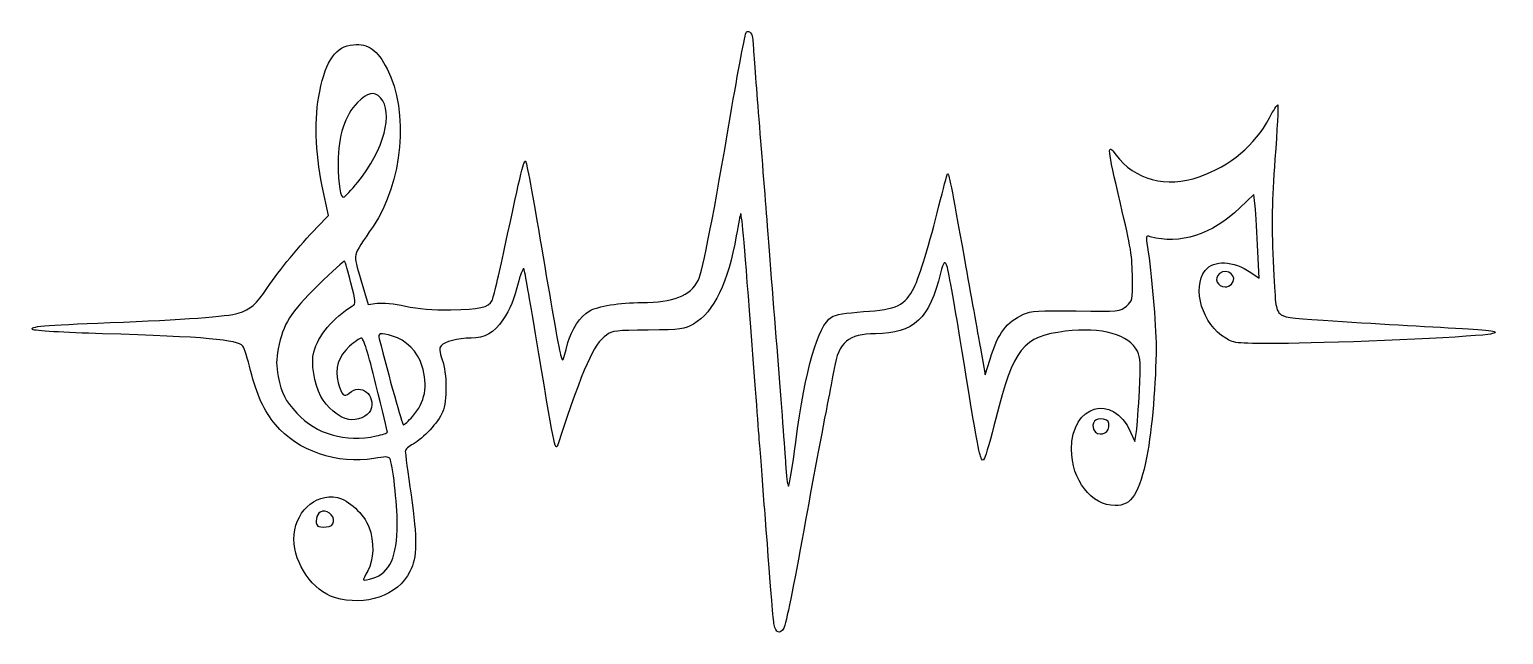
# Model space of a CAD drawing. Extents: x 53 to 549, y 318 to 522.
import ezdxf

# ---------------------------------------------------------------- set-up
doc = ezdxf.new("R2010")
doc.units = 0
doc.layers.add('Layer_1', color=7, linetype='CONTINUOUS')

msp = doc.modelspace()

# ---------------------------------------------------------------- linework, layer by layer
at = {"layer": 'Layer_1', "color": 7}
for points in [[(149.624141, 455.138022), (153.430067, 459.085068), (151.378427, 469.013046)], [(465.384104, 463.191024), (465.001257, 466.191043), (460.315956, 461.691043)], [(463.947222, 439.902964), (466.772854, 437.985411), (466.269902, 449.088208)], [(164.410841, 437.408334), (166.798029, 429.123572), (169.913642, 429.550611)], [(372.94645, 414.441014), (374.578838, 405.441014), (376.201899, 410.691005)], [(423.51942, 386.186173), (424.962482, 382.982428), (425.451175, 386.336721)], [(303.523965, 321.25354), (303.523965, 321.254107)]]:
    msp.add_lwpolyline(points, dxfattribs=at)
for points in [[(163.367297, 470.37342)], [(457.437487, 435.966605)], [(181.825316, 391.513521)], [(416.197276, 387.977953)], [(169.550507, 384.87875)], [(155.192672, 356.056668)]]:
    msp.add_lwpolyline(points, close=True, dxfattribs=at)
for points in [[(294.162038, 520.93474), (294.991739, 521.770989), (296.305739, 520.182198), (296.327877, 518.316009)], [(150.51964, 500.852381), (152.762411, 511.710293), (155.894899, 516.058554), (161.875525, 516.615591)], [(161.875525, 516.615591), (166.875707, 517.081323), (169.954248, 514.873304), (173.212931, 508.484126)], [(288.830013, 492.816019), (291.356787, 507.872268), (293.756202, 520.525701), (294.162038, 520.93474)], [(296.327877, 518.316009), (296.336381, 517.697263), (297.015619, 508.584756), (297.839906, 498.066009)], [(173.212931, 508.484126), (180.601532, 493.997556), (178.495705, 470.240391), (168.513151, 455.463043)], [(151.378427, 469.013046), (148.970268, 480.666217), (148.667635, 491.886227), (150.51964, 500.852381)], [(163.201518, 497.127997), (158.943909, 492.870387), (156.780454, 486.079058), (156.765903, 476.925874)], [(170.967243, 498.772885), (168.803821, 501.095055), (166.729127, 500.6556), (163.201518, 497.127997)], [(163.367297, 470.37342), (172.142342, 481.20103), (175.533182, 493.871924), (170.967243, 498.772885)], [(297.839906, 498.066009), (298.664192, 487.547263), (300.012236, 470.334756), (300.835587, 459.816009)], [(470.222135, 491.960381), (471.602466, 494.551616), (472.88262, 496.520872), (473.066986, 496.336535)], [(473.066986, 496.336535), (473.251238, 496.152283), (472.821506, 487.944028), (472.111682, 478.096157)], [(277.937425, 437.267537), (279.400629, 440.097052), (283.437595, 460.684176), (288.830013, 492.816019)], [(446.599389, 472.160381), (457.242208, 475.916032), (465.251641, 482.629351), (470.222135, 491.960381)], [(420.098315, 463.190995), (415.611751, 482.191852), (415.461175, 483.803121), (418.566841, 479.580066)], [(156.765903, 476.925874), (156.753714, 469.199537), (157.43704, 464.893654), (158.614586, 465.278287)], [(212.767773, 447.993043), (218.537147, 475.144923), (219.223967, 477.979654), (219.874674, 477.325531)], [(219.874674, 477.325531), (220.221842, 476.976557), (222.864055, 462.516009), (225.746252, 445.191024)], [(418.566841, 479.580066), (424.785515, 471.123978), (435.571994, 468.26898), (446.599389, 472.160381)], [(472.111682, 478.096157), (471.061531, 463.525767), (470.950753, 457.156545), (471.516832, 443.898227)], [(358.998094, 462.370989), (360.413972, 468.10749), (361.715102, 472.943622), (361.889461, 473.117953)], [(361.889461, 473.117953), (362.300173, 473.528693), (363.040781, 469.786932), (367.565329, 444.441005)], [(158.614586, 465.278287), (159.080936, 465.430507), (161.219659, 467.723424), (163.367297, 470.37342)], [(350.663868, 434.922151), (352.41446, 438.376791), (355.949206, 450.018595), (358.998094, 462.370989)], [(424.145169, 437.818479), (424.075153, 445.477153), (423.647036, 448.161931), (420.098315, 463.190995)], [(460.315956, 461.691043), (450.949776, 452.695266), (439.959515, 449.160832), (430.127405, 451.982523)], [(466.269902, 449.088208), (465.993241, 455.194772), (465.594661, 461.541033), (465.384104, 463.191024)], [(292.202476, 459.675128), (292.077468, 459.546718), (291.430318, 456.235342), (290.764091, 452.316586)], [(295.629052, 421.566605), (293.277883, 452.37155), (292.585748, 460.069285), (292.202476, 459.675128)], [(300.835587, 459.816009), (301.658939, 449.297263), (303.358054, 427.697263), (304.611392, 411.816019)], [(132.946526, 434.852589), (137.001288, 440.861471), (143.616115, 448.907272), (149.624141, 455.138022)], [(168.513151, 455.463043), (161.186749, 444.617632), (161.692353, 446.842857), (164.410841, 437.408334)], [(290.764091, 452.316586), (288.071688, 436.479761), (283.306938, 426.663071), (276.327235, 422.572677)], [(430.127405, 451.982523), (428.601061, 452.420561), (428.566564, 452.289288), (429.196564, 448.439216)], [(208.562681, 430.519635), (209.011691, 431.358605), (210.903979, 439.221657), (212.767773, 447.993043)], [(429.196564, 448.439216), (430.559802, 440.108277), (432.084217, 422.390523), (432.085833, 414.858444)], [(158.905097, 443.749011), (158.735529, 443.918523), (154.719213, 440.262539), (149.979977, 435.624463)], [(161.015111, 436.441153), (160.024181, 440.290885), (159.074671, 443.579414), (158.905097, 443.749011)], [(219.324977, 441.066586), (219.086838, 441.691002), (218.302089, 439.916003), (217.561397, 437.077672)], [(225.746252, 445.191024), (228.628451, 427.866009), (231.299042, 412.852791), (231.680911, 411.828321)], [(361.832683, 441.628526), (361.194917, 444.267638), (360.41777, 443.630835), (359.517742, 439.731638)], [(367.565329, 444.441005), (369.627137, 432.891014), (372.048661, 419.391014), (372.94645, 414.441014)], [(448.658022, 440.61035), (451.519058, 444.247569), (457.985991, 443.948343), (463.947222, 439.902964)], [(457.437487, 435.966605), (459.892658, 438.421776), (456.149112, 441.79628), (453.45274, 439.558526)], [(471.516832, 443.898227), (472.147909, 429.118072), (472.351748, 427.468932), (473.712491, 426.135118)], [(217.561397, 437.077672), (215.813463, 430.379546), (214.77439, 427.868844), (212.127369, 423.94748)], [(223.180316, 419.316605), (221.295864, 430.660346), (219.560958, 440.447839), (219.324977, 441.066586)], [(258.988082, 429.81035), (269.569069, 429.821688), (275.240741, 432.052724), (277.937425, 437.267537)], [(359.517742, 439.731638), (356.023191, 424.592476), (350.401209, 419.34223), (337.638869, 419.299569)], [(366.824466, 413.316028), (365.185191, 423.722721), (362.555858, 438.635877), (361.832683, 441.628526)], [(422.090844, 428.616057), (424.162261, 430.402592), (424.210904, 430.62052), (424.145169, 437.818479)], [(455.535298, 417.760838), (447.753203, 422.218205), (443.999906, 434.688463), (448.658022, 440.61035)], [(453.45274, 439.558526), (451.488246, 437.928123), (452.688888, 435.066605), (455.337496, 435.066605)], [(123.087501, 426.217918), (127.343061, 427.556239), (129.005461, 429.01217), (132.946526, 434.852589)], [(149.979977, 435.624463), (140.566893, 426.412318), (138.210684, 422.659701), (136.561839, 414.254098)], [(161.593781, 428.6916), (162.710657, 429.376507), (162.660444, 430.049027), (161.015111, 436.441153)], [(333.583342, 426.738926), (344.962403, 427.529622), (347.544794, 428.766832), (350.663868, 434.922151)], [(455.337496, 435.066605), (455.997487, 435.066605), (456.942501, 435.471591), (457.437487, 435.966605)], [(148.529103, 413.099745), (150.067233, 418.811924), (154.912397, 424.594318), (161.593781, 428.6916)], [(169.913642, 429.550611), (171.736149, 429.800343), (175.661297, 429.413698), (179.370879, 428.61909)], [(179.370879, 428.61909), (183.742654, 427.682551), (188.510749, 427.292617), (194.721024, 427.363795)], [(194.721024, 427.363795), (204.415254, 427.474913), (207.283119, 428.128753), (208.562681, 430.519635)], [(234.059221, 416.316019), (235.171174, 420.570397), (238.320677, 425.233134), (241.225217, 426.924964)], [(241.225217, 426.924964), (244.073004, 428.58377), (251.579305, 429.803093), (258.988082, 429.81035)], [(387.462501, 425.836998), (390.081175, 427.015899), (392.33778, 427.162054), (405.215858, 426.986872)], [(405.215858, 426.986872), (419.909301, 426.78703), (419.977843, 426.79355), (422.090844, 428.616057)], [(53.890243, 420.713263), (52.817958, 421.785553), (57.005802, 422.162816), (79.9625, 423.061965)], [(79.9625, 423.061965), (104.69075, 424.030507), (119.601686, 425.121704), (123.087501, 426.217918)], [(212.127369, 423.94748), (209.185795, 419.589723), (206.114754, 417.82388), (201.462497, 417.815206)], [(276.327235, 422.572677), (273.211149, 420.746542), (272.471066, 420.647953), (261.124517, 420.547351)], [(310.797354, 382.804356), (314.123357, 407.757146), (318.142432, 421.851742), (322.802391, 424.90508)], [(322.802391, 424.90508), (324.065622, 425.732769), (327.492652, 426.315713), (333.583342, 426.738926)], [(376.201899, 410.691005), (378.974268, 419.658548), (381.608362, 423.201543), (387.462501, 425.836998)], [(473.712491, 426.135118), (475.008151, 424.865055), (477.00051, 424.550041), (488.337506, 423.822728)], [(488.337506, 423.822728), (505.548935, 422.71852), (523.128331, 421.696857), (535.212482, 421.098463)], [(77.418221, 419.295515), (64.55183, 419.681622), (54.304384, 420.299121), (53.890243, 420.713263)], [(124.625531, 415.145197), (122.836946, 417.300293), (111.919272, 418.260132), (77.418221, 419.295515)], [(164.596045, 417.816595), (164.043723, 417.816595), (162.24406, 416.598973), (160.596805, 415.110784)], [(169.468886, 402.189194), (166.837501, 412.818718), (165.279101, 417.816595), (164.596045, 417.816595)], [(175.078083, 418.512501), (170.789426, 419.703392), (170.099966, 419.567896), (170.582808, 417.629112)], [(170.582808, 417.629112), (173.66053, 405.270879), (178.3177, 388.573483), (178.687726, 388.570479)], [(184.958206, 408.59708), (183.62107, 413.099717), (179.432357, 417.303383), (175.078083, 418.512501)], [(201.462497, 417.815206), (196.961868, 417.806702), (192.576197, 416.684126), (191.370909, 415.231852)], [(230.649205, 381.896759), (229.845977, 379.478268), (229.562118, 380.900466), (223.180316, 419.316605)], [(247.07992, 418.872643), (242.590368, 415.545987), (239.559296, 408.724809), (230.649205, 381.896759)], [(261.124517, 420.547351), (250.291743, 420.451257), (249.003054, 420.297619), (247.07992, 418.872643)], [(298.609058, 382.566586), (298.213682, 387.722863), (296.872668, 405.272863), (295.629052, 421.566605)], [(337.638869, 419.299569), (328.574665, 419.269238), (325.184797, 416.430085), (323.711688, 407.63486)], [(401.523761, 420.12), (387.286413, 418.440898), (384.097635, 414.442913), (378.125093, 390.783458)], [(425.78708, 413.42794), (423.138217, 419.010009), (413.845115, 421.573124), (401.523761, 420.12)], [(476.712482, 416.061496), (458.925307, 415.942441), (458.674923, 415.962567), (455.535298, 417.760838)], [(543.752192, 419.05491), (536.907742, 418.093512), (493.988485, 416.177121), (476.712482, 416.061496)], [(535.212482, 421.098463), (545.829364, 420.572721), (549.057883, 419.800139), (543.752192, 419.05491)], [(127.277099, 406.906894), (126.29768, 410.860857), (125.104476, 414.568091), (124.625531, 415.145197)], [(136.561839, 414.254098), (135.835659, 410.552107), (135.835832, 408.583106), (136.56259, 404.888683)], [(150.886735, 398.220094), (148.638144, 402.627685), (147.553157, 409.475339), (148.529103, 413.099745)], [(160.596805, 415.110784), (156.772675, 411.655918), (155.525321, 407.628652), (156.788949, 402.816586)], [(191.370909, 415.231852), (190.691169, 414.412809), (190.780135, 413.353361), (191.763459, 410.557181)], [(231.680911, 411.828321), (232.455895, 409.749194), (232.232913, 409.328419), (234.059221, 416.316019)], [(372.978935, 378.069052), (372.294283, 379.869817), (370.236841, 391.652844), (366.824466, 413.316028)], [(426.490441, 400.238277), (426.963997, 409.310391), (426.865606, 411.155093), (425.78708, 413.42794)], [(432.085833, 414.858444), (432.088072, 403.158444), (430.714035, 386.943676), (428.967468, 378.066019)], [(181.825316, 391.513521), (186.038118, 396.17657), (187.034006, 401.607128), (184.958206, 408.59708)], [(191.763459, 410.557181), (193.409943, 405.87531), (193.473587, 396.64012), (191.884952, 392.924381)], [(304.611392, 411.816019), (305.864731, 395.934746), (307.098794, 379.63834), (307.35377, 375.601748)], [(323.711688, 407.63486), (323.440413, 406.015767), (322.586674, 401.484784), (321.814318, 397.566028)], [(135.621969, 388.697414), (131.741087, 393.433512), (129.289246, 398.783707), (127.277099, 406.906894)], [(136.56259, 404.888683), (137.698495, 399.114964), (138.854928, 396.827745), (142.804826, 392.542611)], [(156.788949, 402.816586), (157.932828, 398.460586), (158.694894, 397.728822), (160.44133, 399.309335)], [(160.44133, 399.309335), (164.371195, 402.865795), (169.596048, 398.620488), (167.621613, 393.475209)], [(173.337497, 386.126334), (173.337497, 386.365861), (171.596619, 393.594094), (169.468886, 402.189194)], [(160.289246, 390.377735), (157.20082, 390.957109), (152.659749, 394.744706), (150.886735, 398.220094)], [(321.814318, 397.566028), (319.748769, 387.085861), (316.209713, 368.202869), (313.591266, 353.691043)], [(403.603965, 380.385581), (403.554076, 395.402655), (417.533953, 399.47451), (423.51942, 386.186173)], [(425.451175, 386.336721), (425.719899, 388.181594), (426.187616, 394.437288), (426.490441, 400.238277)], [(142.804826, 392.542611), (149.322954, 385.471276), (159.164246, 382.651285), (169.550507, 384.87875)], [(167.621613, 393.475209), (166.87762, 391.536369), (162.952217, 389.878129), (160.289246, 390.377735)], [(191.884952, 392.924381), (190.377626, 389.398791), (185.416977, 383.999528), (181.98898, 382.153408)], [(168.760443, 377.293266), (156.797237, 375.102028), (142.821204, 379.911713), (135.621969, 388.697414)], [(178.687726, 388.570479), (178.949109, 388.568211), (180.361015, 389.892699), (181.825316, 391.513521)], [(378.125093, 390.783458), (376.437317, 384.097578), (374.749654, 378.079172), (374.374715, 377.409175)], [(414.393109, 390.526044), (411.79028, 391.179288), (409.973726, 389.147698), (411.166998, 386.91805)], [(411.166998, 386.91805), (412.387427, 384.637691), (415.897427, 385.37725), (416.197276, 387.977953)], [(416.197276, 387.977953), (416.390598, 389.655808), (416.073118, 390.104362), (414.393109, 390.526044)], [(169.550583, 384.87875), (171.633385, 385.325433), (173.337497, 385.886835), (173.337497, 386.126334)], [(181.98898, 382.153408), (180.530657, 381.368069), (179.337484, 380.246258), (179.337484, 379.660564)], [(300.447298, 358.566605), (299.831641, 366.610337), (299.004435, 377.410337), (298.609058, 382.566586)], [(308.298557, 367.965071), (308.563313, 367.801512), (309.687676, 374.479172), (310.797354, 382.804356)], [(174.114162, 377.273424), (173.684081, 377.969329), (172.473415, 377.97395), (168.760443, 377.293266)], [(176.61011, 355.191591), (176.630236, 362.139959), (175.100014, 375.678283), (174.114162, 377.273424)], [(179.337484, 379.660564), (179.337484, 379.074841), (180.215892, 372.485962), (181.289509, 365.018598)], [(374.374715, 377.409175), (373.791628, 376.367301), (373.58966, 376.462772), (372.978935, 378.069052)], [(418.313565, 361.416019), (410.338063, 361.416019), (403.638378, 370.055962), (403.603965, 380.385581)], [(428.967468, 378.066019), (426.494154, 365.494479), (423.884494, 361.416019), (418.313565, 361.416019)], [(307.35377, 375.601748), (307.608605, 371.565156), (308.033887, 368.128658), (308.298557, 367.965071)], [(141.837483, 350.099291), (141.837483, 358.960847), (148.740752, 365.590715), (156.459912, 364.142608)], [(156.459912, 364.142608), (160.170783, 363.446447), (165.438386, 358.535537), (167.08144, 354.24034)], [(181.289509, 365.018598), (183.447357, 350.01), (183.359769, 344.010699), (180.912798, 339.214224)], [(150.72154, 359.254545), (149.357928, 358.524765), (148.828209, 355.575883), (149.873043, 354.531061)], [(155.192672, 356.056668), (155.502955, 358.233902), (152.640227, 360.281395), (150.72154, 359.254545)], [(303.523965, 321.254107), (303.151039, 323.636627), (302.728706, 328.758661), (300.447298, 358.566605)], [(149.873043, 354.531061), (150.167591, 354.236513), (151.433215, 354.095887), (152.685541, 354.21857)], [(152.685541, 354.21857), (154.357226, 354.382413), (155.023682, 354.870935), (155.192672, 356.056668)], [(167.08144, 354.24034), (168.957573, 349.335836), (168.784594, 342.997002), (166.67716, 339.42515)], [(168.365988, 336.983017), (174.137119, 338.754246), (176.578053, 344.145458), (176.61011, 355.191591)], [(313.591266, 353.691043), (310.038888, 334.003068), (307.497969, 321.570283), (306.732019, 320.128526)], [(155.540455, 330.450803), (148.337478, 332.589855), (141.837483, 341.910113), (141.837483, 350.099291)], [(180.912798, 339.214224), (176.751011, 331.056454), (166.002372, 327.343946), (155.540455, 330.450803)], [(166.67716, 339.42515), (165.769316, 337.886476), (165.141782, 336.512296), (165.282647, 336.371443)], [(165.282647, 336.371443), (165.423501, 336.230561), (166.811014, 336.505805), (168.365988, 336.983017)], [(306.732019, 320.128526), (305.601789, 318.001096), (303.941906, 318.583162), (303.523965, 321.25354)]]:
    msp.add_open_spline(points, degree=3, dxfattribs=at)

doc.saveas('drawing.dxf')
